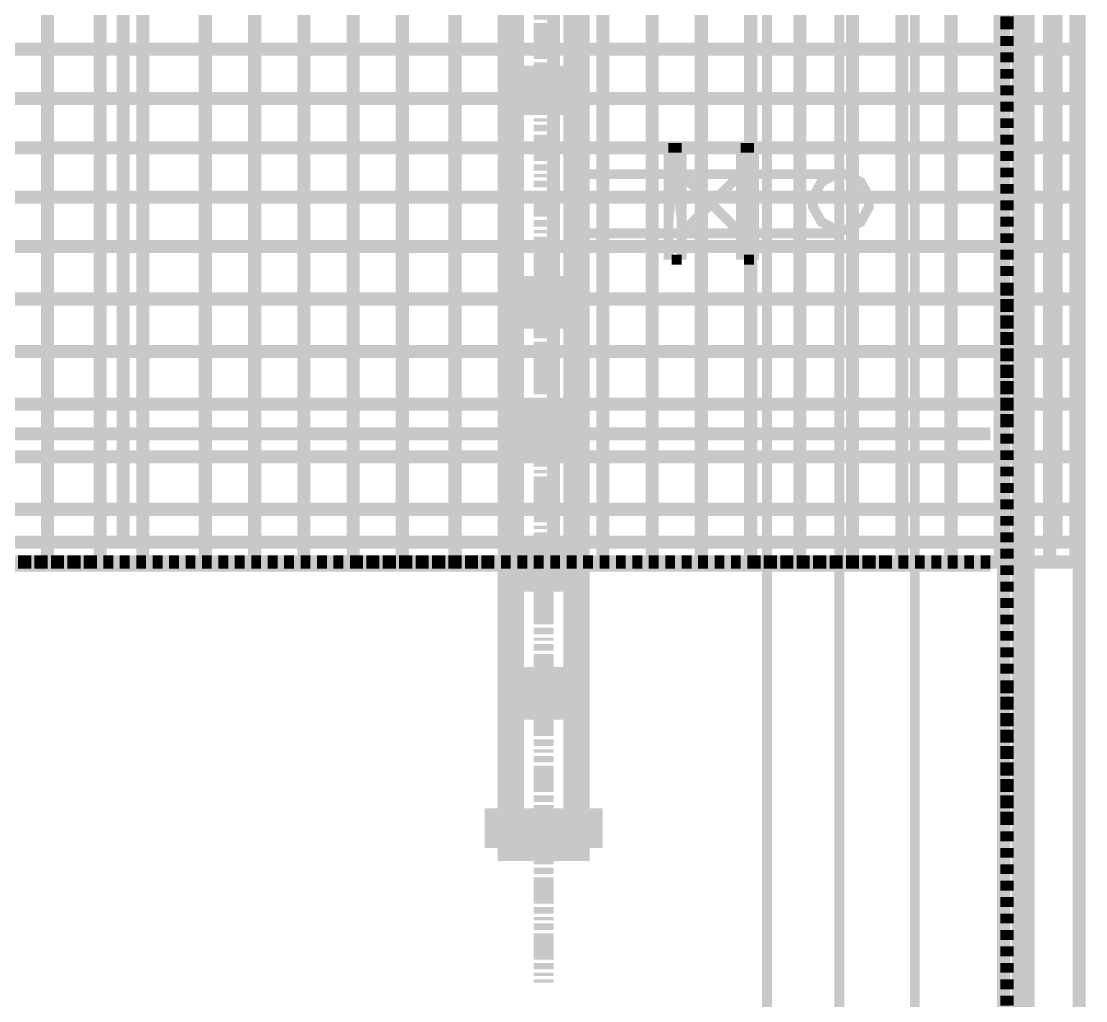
# Model space of a CAD drawing. Extents: x 0.4 to 11.4, y 0.4 to 16.2.
# Drawn here: x 4.298 to 4.838, y 9.002 to 9.499 of the extents above; entities that cross this region are included whole.
import ezdxf

# ---------------------------------------------------------------- set-up
doc = ezdxf.new("R2010")
doc.units = 0
doc.header["$MEASUREMENT"] = 0

msp = doc.modelspace()

# ---------------------------------------------------------------- linework, layer by layer
at = {"color": 0}
for points, const_width in [([(4.8061, 12.6895), (4.8061, 4.64947)], 0.01167), ([(4.67611, 5.46446), (4.67611, 12.4094)], 0.005), ([(4.71278, 5.46446), (4.71278, 12.4094)], 0.005), ([(4.75108, 12.4078), (4.75108, 5.47775)], 0.005), ([(4.79611, 8.70443), (4.79611, 10.3578)], 0.00667), ([(4.83442, 8.70942), (4.83442, 10.3544)], 0.00667), ([(4.35943, 9.22444), (4.35943, 9.88613)], 0.00667), ([(4.83279, 9.22444), (4.83279, 9.88613)], 0.00667), ([(4.33778, 9.87446), (4.33778, 9.22444)], 0.00667), ([(4.39111, 9.87446), (4.39111, 9.22444)], 0.00667), ([(4.41613, 9.87446), (4.41613, 9.22444)], 0.00667), ([(4.44114, 9.87446), (4.44114, 9.22444)], 0.00667), ([(4.4661, 9.87446), (4.4661, 9.22444)], 0.00667), ([(4.4911, 9.87446), (4.4911, 9.22444)], 0.00667), ([(4.51779, 9.87446), (4.51779, 9.22444)], 0.00667), ([(4.54275, 9.87446), (4.54275, 9.22444)], 0.00667), ([(4.56776, 9.87446), (4.56776, 9.22444)], 0.00667), ([(4.59278, 9.87446), (4.59278, 9.22444)], 0.00667), ([(4.61778, 9.87446), (4.61778, 9.22444)], 0.00667), ([(4.64279, 9.87446), (4.64279, 9.22444)], 0.00667), ([(4.66775, 9.87446), (4.66775, 9.22444)], 0.00667), ([(4.69276, 9.87446), (4.69276, 9.22444)], 0.00667), ([(4.71946, 9.87446), (4.71946, 9.22444)], 0.00667), ([(4.74447, 9.87446), (4.74447, 9.22444)], 0.00667), ([(4.76942, 9.87446), (4.76942, 9.22444)], 0.00667), ([(4.79443, 9.87446), (4.79443, 9.22444)], 0.00667), ([(4.81944, 9.87446), (4.81944, 9.22444)], 0.00667), ([(4.82275, 9.23443), (4.82275, 9.87446)], 0.00667), ([(4.31108, 9.86442), (4.31108, 9.22444)], 0.00667), ([(4.54611, 9.09278), (4.54611, 9.72775)], 0.01333), ([(4.57943, 9.42111), (4.57943, 9.72775)], 0.01333), ([(4.56278, 9.50276), (4.56278, 9.50108), (4.56278, 9.49946)], 0.01), ([(4.79779, 9.49447), (4.79779, 9.50108)], 0.00667), ([(4.56278, 9.49778), (4.56278, 9.4961), (4.56278, 9.49447), (4.56278, 9.49278)], 0.01), ([(4.56278, 9.49278), (4.56278, 9.4911), (4.56278, 9.48942), (4.56278, 9.48779), (4.56278, 9.48611)], 0.01), ([(4.79779, 9.48611), (4.79779, 9.4911)], 0.00667), ([(3.70611, 9.48443), (4.35943, 9.48443)], 0.00667), ([(4.33111, 9.48443), (4.83442, 9.48443)], 0.00667), ([(4.56278, 9.48611), (4.56278, 9.48443)], 0.01), ([(4.56278, 9.48281), (4.56278, 9.48112), (4.56278, 9.47944)], 0.01), ([(4.56278, 9.47775), (4.56278, 9.47613)], 0.01), ([(4.79779, 9.47775), (4.79779, 9.48281)], 0.00667), ([(4.56278, 9.47444), (4.56278, 9.47276), (4.56278, 9.47114)], 0.01), ([(4.79779, 9.46946), (4.79779, 9.47444)], 0.00667), ([(4.54611, 9.46946), (4.57943, 9.46946)], 0.01333), ([(4.56278, 9.46946), (4.56278, 9.46778), (4.56278, 9.4661), (4.56278, 9.46446)], 0.01), ([(4.54779, 9.46446), (4.54611, 9.46446)], 0.01), ([(4.55279, 9.46446), (4.55111, 9.46446), (4.54943, 9.46446), (4.54779, 9.46446)], 0.01), ([(4.5561, 9.46446), (4.55447, 9.46446)], 0.01), ([(4.56108, 9.46446), (4.55946, 9.46446), (4.55778, 9.46446)], 0.01), ([(4.56278, 9.46446), (4.56278, 9.46278), (4.56278, 9.4611), (4.56278, 9.45942), (4.56278, 9.45779)], 0.01), ([(4.56446, 9.46446), (4.56278, 9.46446)], 0.01), ([(4.57113, 9.46446), (4.56944, 9.46446), (4.56776, 9.46446), (4.56614, 9.46446), (4.56446, 9.46446)], 0.01), ([(4.57611, 9.46446), (4.57443, 9.46446), (4.57275, 9.46446), (4.57113, 9.46446)], 0.01), ([(4.57943, 9.46446), (4.57781, 9.46446)], 0.01), ([(4.79779, 9.4611), (4.79779, 9.4661)], 0.00667), ([(3.70611, 9.45942), (4.35943, 9.45942)], 0.00667), ([(4.34614, 9.45942), (4.83442, 9.45942)], 0.00667), ([(4.54611, 9.45779), (4.57943, 9.45779)], 0.01333), ([(4.56278, 9.45779), (4.56278, 9.45611)], 0.01), ([(4.79779, 9.45281), (4.79779, 9.45779)], 0.00667), ([(4.56278, 9.45443), (4.56278, 9.45281), (4.56278, 9.45111)], 0.01), ([(4.56278, 9.44943), (4.56278, 9.44775)], 0.01), ([(4.56278, 9.44612), (4.56278, 9.44444), (4.56278, 9.44276)], 0.01), ([(4.57943, 9.0911), (4.57943, 9.44444)], 0.01333), ([(4.79779, 9.44444), (4.79779, 9.44943)], 0.00667), ([(4.56278, 9.44114), (4.56278, 9.43946), (4.56278, 9.43778), (4.56278, 9.43608)], 0.01), ([(4.79779, 9.43608), (4.79779, 9.44114)], 0.00667), ([(4.56278, 9.43608), (4.56278, 9.43446), (4.56278, 9.43278), (4.56278, 9.4311), (4.56278, 9.42947)], 0.01), ([(3.70611, 9.43446), (4.35943, 9.43446)], 0.00667), ([(4.3361, 9.43446), (4.83442, 9.43446)], 0.00667), ([(4.56278, 9.42947), (4.56278, 9.42779)], 0.01), ([(4.62608, 9.43446), (4.62608, 9.37776)], 0.005), ([(4.62608, 9.43446), (4.62944, 9.43446)], 0.005), ([(4.62944, 9.43446), (4.63276, 9.43446)], 0.005), ([(4.63276, 9.43446), (4.63276, 9.37776)], 0.005), ([(4.66276, 9.43446), (4.66276, 9.37776)], 0.005), ([(4.66276, 9.43446), (4.66613, 9.43446)], 0.005), ([(4.66613, 9.43446), (4.66943, 9.43446)], 0.005), ([(4.66943, 9.43446), (4.66943, 9.37776)], 0.005), ([(4.79779, 9.42779), (4.79779, 9.43278)], 0.00667), ([(4.56278, 9.42611), (4.56278, 9.42443), (4.56278, 9.42279)], 0.01), ([(4.56278, 9.42111), (4.56278, 9.41943)], 0.01), ([(4.56278, 9.41775), (4.56278, 9.41613), (4.56278, 9.41444)], 0.01), ([(4.57781, 9.42111), (4.71278, 9.42111)], 0.005), ([(4.63276, 9.39111), (4.66276, 9.42111)], 0.005), ([(4.63276, 9.42111), (4.66276, 9.39111)], 0.005), ([(4.79779, 9.41943), (4.79779, 9.42443)], 0.00667), ([(4.56278, 9.41276), (4.56278, 9.41114), (4.56278, 9.40944), (4.56278, 9.40776)], 0.01), ([(4.79779, 9.41114), (4.79779, 9.41613)], 0.00667), ([(3.70611, 9.40944), (4.35943, 9.40944)], 0.00667), ([(4.33111, 9.40944), (4.83442, 9.40944)], 0.00667), ([(4.56278, 9.40776), (4.56278, 9.40608), (4.56278, 9.40446), (4.56278, 9.40278), (4.56278, 9.4011)], 0.01), ([(4.79779, 9.40278), (4.79779, 9.40776)], 0.00667), ([(4.56278, 9.4011), (4.56278, 9.39947)], 0.01), ([(4.56278, 9.39779), (4.56278, 9.39611), (4.56278, 9.39442)], 0.01), ([(4.79779, 9.39442), (4.79779, 9.39947)], 0.00667), ([(4.56278, 9.39279), (4.56278, 9.39111)], 0.01), ([(4.56278, 9.38943), (4.56278, 9.38781), (4.56278, 9.38613)], 0.01), ([(4.57943, 9.39111), (4.71278, 9.39111)], 0.005), ([(4.79779, 9.38613), (4.79779, 9.39111)], 0.00667), ([(3.70611, 9.38444), (4.35943, 9.38444)], 0.00667), ([(4.33442, 9.38444), (4.83442, 9.38444)], 0.00667), ([(4.56278, 9.38444), (4.56278, 9.38276), (4.56278, 9.38112), (4.56278, 9.37944)], 0.01), ([(4.79779, 9.37776), (4.79779, 9.38276)], 0.00667), ([(4.56278, 9.37944), (4.56278, 9.37776), (4.56278, 9.37608), (4.56278, 9.37446), (4.56278, 9.37278)], 0.01), ([(4.62776, 9.37776), (4.62944, 9.37776)], 0.005), ([(4.62944, 9.37776), (4.63276, 9.37776)], 0.005), ([(4.66444, 9.37776), (4.66613, 9.37776)], 0.005), ([(4.66613, 9.37776), (4.66943, 9.37776)], 0.005), ([(4.56278, 9.37278), (4.56278, 9.3711), (4.56278, 9.36947), (4.56278, 9.36778), (4.56278, 9.3661)], 0.01), ([(4.79779, 9.36947), (4.79779, 9.37446)], 0.00667), ([(4.54611, 9.34944), (4.57943, 9.34944), (4.57943, 9.36279)], 0.01333), ([(4.54611, 9.36279), (4.57943, 9.36279)], 0.01333), ([(4.56278, 9.36442), (4.56278, 9.36279)], 0.01), ([(4.79779, 9.35943), (4.79779, 9.3661)], 0.00667), ([(4.56278, 9.36111), (4.56278, 9.35943), (4.56278, 9.35781)], 0.01), ([(3.70611, 9.35781), (4.35943, 9.35781)], 0.00667), ([(4.32943, 9.35781), (4.83442, 9.35781)], 0.00667), ([(4.54943, 9.35612), (4.54779, 9.35612)], 0.01), ([(4.55447, 9.35612), (4.55279, 9.35612), (4.55111, 9.35612)], 0.01), ([(4.55778, 9.35612), (4.5561, 9.35612)], 0.01), ([(4.56446, 9.35612), (4.56278, 9.35612), (4.56108, 9.35612), (4.55946, 9.35612), (4.55778, 9.35612)], 0.01), ([(4.56278, 9.35612), (4.56278, 9.35444), (4.56278, 9.35275), (4.56278, 9.35113)], 0.01), ([(4.56944, 9.35612), (4.56776, 9.35612), (4.56614, 9.35612), (4.56446, 9.35612)], 0.01), ([(4.57443, 9.35612), (4.57275, 9.35612), (4.57113, 9.35612)], 0.01), ([(4.57781, 9.35612), (4.57611, 9.35612)], 0.01), ([(4.79779, 9.35113), (4.79779, 9.35781)], 0.00667), ([(4.56278, 9.35113), (4.56278, 9.34944), (4.56278, 9.34776), (4.56278, 9.34614), (4.56278, 9.34446)], 0.01), ([(4.79779, 9.34278), (4.79779, 9.34944)], 0.00667), ([(4.56278, 9.34446), (4.56278, 9.34278), (4.56278, 9.3411), (4.56278, 9.33946), (4.56278, 9.33778)], 0.01), ([(4.79779, 9.33442), (4.79779, 9.3411)], 0.00667), ([(4.56278, 9.3361), (4.56278, 9.33442)], 0.01), ([(4.56278, 9.33279), (4.56278, 9.33111), (4.56278, 9.32943)], 0.01), ([(3.70611, 9.33111), (4.35943, 9.33111)], 0.00667), ([(4.32113, 9.33111), (4.83442, 9.33111)], 0.00667), ([(4.56278, 9.32781), (4.56278, 9.32611), (4.56278, 9.32443), (4.56278, 9.32275)], 0.01), ([(4.79779, 9.32611), (4.79779, 9.33279)], 0.00667), ([(4.56278, 9.32275), (4.56278, 9.32112), (4.56278, 9.31944), (4.56278, 9.31776), (4.56278, 9.31614)], 0.01), ([(4.79779, 9.31776), (4.79779, 9.32443)], 0.00667), ([(4.56278, 9.31614), (4.56278, 9.31446), (4.56278, 9.31278), (4.56278, 9.31108), (4.56278, 9.30946)], 0.01), ([(4.79779, 9.30946), (4.79779, 9.31614)], 0.00667), ([(4.56278, 9.30778), (4.56278, 9.3061)], 0.01), ([(4.56278, 9.30447), (4.56278, 9.30279), (4.56278, 9.30111)], 0.01), ([(4.79779, 9.30111), (4.79779, 9.30778)], 0.00667), ([(3.70611, 9.30447), (4.35943, 9.30447)], 0.00667), ([(4.32611, 9.30447), (4.83442, 9.30447)], 0.00667), ([(4.56278, 9.29943), (4.56278, 9.29779)], 0.01), ([(4.54611, 9.29611), (4.57943, 9.29611), (4.57943, 9.28276)], 0.01333), ([(4.56278, 9.29611), (4.56278, 9.29443), (4.56278, 9.29275), (4.56278, 9.29113)], 0.01), ([(4.79779, 9.29275), (4.79779, 9.29943)], 0.00667), ([(4.54779, 9.28944), (4.54611, 9.28944)], 0.01), ([(4.55279, 9.28944), (4.55111, 9.28944), (4.54943, 9.28944)], 0.01), ([(4.5561, 9.28944), (4.55447, 9.28944)], 0.01), ([(4.56278, 9.28944), (4.56108, 9.28944), (4.55946, 9.28944), (4.55778, 9.28944), (4.5561, 9.28944)], 0.01), ([(4.56278, 9.29113), (4.56278, 9.28944), (4.56278, 9.28776), (4.56278, 9.28614), (4.56278, 9.28444)], 0.01), ([(4.56776, 9.28944), (4.56614, 9.28944), (4.56446, 9.28944), (4.56278, 9.28944)], 0.01), ([(4.57275, 9.28944), (4.57113, 9.28944), (4.56944, 9.28944)], 0.01), ([(4.57611, 9.28944), (4.57443, 9.28944)], 0.01), ([(4.57943, 9.28944), (4.57781, 9.28944)], 0.01), ([(3.72444, 9.28944), (4.78944, 9.28944)], 0.00667), ([(4.54611, 9.28276), (4.57943, 9.28276)], 0.01333), ([(4.56278, 9.28444), (4.56278, 9.28276), (4.56278, 9.28108)], 0.01), ([(4.79779, 9.28444), (4.79779, 9.28944)], 0.00667), ([(4.56278, 9.27946), (4.56278, 9.27778)], 0.01), ([(4.79779, 9.2761), (4.79779, 9.28108)], 0.00667), ([(3.70611, 9.27778), (4.35943, 9.27778)], 0.00667), ([(4.31944, 9.27778), (4.83442, 9.27778)], 0.00667), ([(4.56278, 9.2761), (4.56278, 9.27447), (4.56278, 9.27279)], 0.01), ([(4.56278, 9.27111), (4.56278, 9.26942)], 0.01), ([(4.56278, 9.26779), (4.56278, 9.26611), (4.56278, 9.26443), (4.56278, 9.26281)], 0.01), ([(4.79779, 9.26779), (4.79779, 9.27279)], 0.00667), ([(4.56278, 9.26281), (4.56278, 9.26113), (4.56278, 9.25944), (4.56278, 9.25776), (4.56278, 9.25612)], 0.01), ([(4.79779, 9.25944), (4.79779, 9.26443)], 0.00667), ([(4.56278, 9.25612), (4.56278, 9.25444), (4.56278, 9.25276)], 0.01), ([(4.56278, 9.25108), (4.56278, 9.24946)], 0.01), ([(4.79779, 9.25108), (4.79779, 9.25612)], 0.00667), ([(3.70611, 9.25108), (4.35943, 9.25108)], 0.00667), ([(4.31446, 9.25108), (4.83442, 9.25108)], 0.00667), ([(4.56278, 9.24778), (4.56278, 9.2461), (4.56278, 9.24447)], 0.01), ([(4.79779, 9.24278), (4.79779, 9.24778)], 0.00667), ([(4.56278, 9.24278), (4.56278, 9.2411)], 0.01), ([(4.56278, 9.23942), (4.56278, 9.23779), (4.56278, 9.23611), (4.56278, 9.23443)], 0.01), ([(4.56278, 9.23443), (4.56278, 9.23281), (4.56278, 9.23112), (4.56278, 9.22944), (4.56278, 9.22775)], 0.01), ([(4.79779, 9.23443), (4.79779, 9.23942)], 0.00667), ([(4.30111, 9.23443), (4.83442, 9.23443)], 0.00667), ([(4.54611, 9.22944), (4.57943, 9.22944), (4.57943, 9.2161)], 0.01333), ([(4.79779, 9.22613), (4.79779, 9.23112)], 0.00667), ([(4.56278, 9.22775), (4.56278, 9.22613), (4.56278, 9.22444), (4.56278, 9.22276), (4.56278, 9.22114)], 0.01), ([(3.69613, 9.22444), (4.35943, 9.22444)], 0.00667), ([(3.72444, 9.22276), (4.78944, 9.22276)], 0.00667), ([(4.29611, 9.22444), (4.30279, 9.22444)], 0.00667), ([(4.30447, 9.22444), (4.31108, 9.22444)], 0.00667), ([(4.31278, 9.22444), (4.31944, 9.22444)], 0.00667), ([(4.32113, 9.22444), (4.32781, 9.22444)], 0.00667), ([(4.32943, 9.22444), (4.3361, 9.22444)], 0.00667), ([(4.33946, 9.22444), (4.34446, 9.22444)], 0.00667), ([(4.34776, 9.22444), (4.35275, 9.22444)], 0.00667), ([(4.35275, 9.22444), (4.82611, 9.22444)], 0.00667), ([(4.35612, 9.22444), (4.36111, 9.22444)], 0.00667), ([(4.36111, 9.22444), (4.83442, 9.22444)], 0.00667), ([(4.36442, 9.22444), (4.36947, 9.22444)], 0.00667), ([(4.37278, 9.22444), (4.37776, 9.22444)], 0.00667), ([(4.38113, 9.22444), (4.38612, 9.22444)], 0.00667), ([(4.38943, 9.22444), (4.39442, 9.22444)], 0.00667), ([(4.39779, 9.22444), (4.40278, 9.22444)], 0.00667), ([(4.40608, 9.22444), (4.41114, 9.22444)], 0.00667), ([(4.41444, 9.22444), (4.41943, 9.22444)], 0.00667), ([(4.42279, 9.22444), (4.42779, 9.22444)], 0.00667), ([(4.4311, 9.22444), (4.43608, 9.22444)], 0.00667), ([(4.43946, 9.22444), (4.44444, 9.22444)], 0.00667), ([(4.44775, 9.22444), (4.45281, 9.22444)], 0.00667), ([(4.45611, 9.22444), (4.4611, 9.22444)], 0.00667), ([(4.46446, 9.22444), (4.47114, 9.22444)], 0.00667), ([(4.47276, 9.22444), (4.47944, 9.22444)], 0.00667), ([(4.48112, 9.22444), (4.48779, 9.22444)], 0.00667), ([(4.48942, 9.22444), (4.4961, 9.22444)], 0.00667), ([(4.49778, 9.22444), (4.50444, 9.22444)], 0.00667), ([(4.50613, 9.22444), (4.51281, 9.22444)], 0.00667), ([(4.51443, 9.22444), (4.52111, 9.22444)], 0.00667), ([(4.52279, 9.22444), (4.52946, 9.22444)], 0.00667), ([(4.53108, 9.22444), (4.53776, 9.22444)], 0.00667), ([(4.54113, 9.22444), (4.54611, 9.22444)], 0.00667), ([(4.54779, 9.22276), (4.54611, 9.22276)], 0.01), ([(4.55279, 9.22276), (4.55111, 9.22276), (4.54943, 9.22276), (4.54779, 9.22276)], 0.01), ([(4.54943, 9.22444), (4.55447, 9.22444)], 0.00667), ([(4.5561, 9.22276), (4.55447, 9.22276)], 0.01), ([(4.56108, 9.22276), (4.55946, 9.22276), (4.55778, 9.22276)], 0.01), ([(4.55778, 9.22444), (4.56278, 9.22444)], 0.00667), ([(4.56446, 9.22276), (4.56278, 9.22276)], 0.01), ([(4.56278, 9.21946), (4.56278, 9.21778), (4.56278, 9.2161)], 0.01), ([(4.57113, 9.22276), (4.56944, 9.22276), (4.56776, 9.22276), (4.56614, 9.22276), (4.56446, 9.22276)], 0.01), ([(4.56614, 9.22444), (4.57113, 9.22444)], 0.00667), ([(4.57611, 9.22276), (4.57443, 9.22276), (4.57275, 9.22276), (4.57113, 9.22276)], 0.01), ([(4.57443, 9.22444), (4.57943, 9.22444)], 0.00667), ([(4.57943, 9.22276), (4.57781, 9.22276)], 0.01), ([(4.58279, 9.22444), (4.58778, 9.22444)], 0.00667), ([(4.5911, 9.22444), (4.59614, 9.22444)], 0.00667), ([(4.59944, 9.22444), (4.60444, 9.22444)], 0.00667), ([(4.60781, 9.22444), (4.61279, 9.22444)], 0.00667), ([(4.6161, 9.22444), (4.6211, 9.22444)], 0.00667), ([(4.62446, 9.22444), (4.62944, 9.22444)], 0.00667), ([(4.63276, 9.22444), (4.63781, 9.22444)], 0.00667), ([(4.64111, 9.22444), (4.64611, 9.22444)], 0.00667), ([(4.64947, 9.22444), (4.65446, 9.22444)], 0.00667), ([(4.65776, 9.22444), (4.66276, 9.22444)], 0.00667), ([(4.66613, 9.22444), (4.67279, 9.22444)], 0.00667), ([(4.67443, 9.22444), (4.6811, 9.22444)], 0.00667), ([(4.68278, 9.22444), (4.68946, 9.22444)], 0.00667), ([(4.69114, 9.22444), (4.69775, 9.22444)], 0.00667), ([(4.69943, 9.22444), (4.70611, 9.22444)], 0.00667), ([(4.70779, 9.22444), (4.71446, 9.22444)], 0.00667), ([(4.7161, 9.22444), (4.72276, 9.22444)], 0.00667), ([(4.72444, 9.22444), (4.73112, 9.22444)], 0.00667), ([(4.73281, 9.22444), (4.73942, 9.22444)], 0.00667), ([(4.74278, 9.22444), (4.74778, 9.22444)], 0.00667), ([(4.75108, 9.22444), (4.75613, 9.22444)], 0.00667), ([(4.75944, 9.22444), (4.76443, 9.22444)], 0.00667), ([(4.76779, 9.22444), (4.77279, 9.22444)], 0.00667), ([(4.7761, 9.22444), (4.78108, 9.22444)], 0.00667), ([(4.78444, 9.22444), (4.78944, 9.22444)], 0.00667), ([(4.79779, 9.21778), (4.79779, 9.22276)], 0.00667), ([(4.54611, 9.2161), (4.57943, 9.2161)], 0.01333), ([(4.56278, 9.21446), (4.56278, 9.21278)], 0.01), ([(4.79779, 9.20942), (4.79779, 9.21446)], 0.00667), ([(4.56278, 9.2111), (4.56278, 9.20942), (4.56278, 9.20779), (4.56278, 9.20611)], 0.01), ([(4.56278, 9.20611), (4.56278, 9.20443), (4.56278, 9.20281), (4.56278, 9.20111), (4.56278, 9.19943)], 0.01), ([(4.79779, 9.20111), (4.79779, 9.20611)], 0.00667), ([(4.56278, 9.19943), (4.56278, 9.19775), (4.56278, 9.19612), (4.56278, 9.19444), (4.56278, 9.19276)], 0.01), ([(4.56278, 9.19114), (4.56278, 9.18946), (4.56278, 9.18778)], 0.01), ([(4.79779, 9.19276), (4.79779, 9.19775)], 0.00667), ([(4.56278, 9.18608), (4.56278, 9.18446)], 0.01), ([(4.79779, 9.18446), (4.79779, 9.18946)], 0.00667), ([(4.56278, 9.18278), (4.56278, 9.1811), (4.56278, 9.17947)], 0.01), ([(4.56278, 9.17779), (4.56278, 9.17611), (4.56278, 9.17443), (4.56278, 9.17279)], 0.01), ([(4.79779, 9.17611), (4.79779, 9.1811)], 0.00667), ([(4.56278, 9.17279), (4.56278, 9.17111), (4.56278, 9.16943), (4.56278, 9.16775), (4.56278, 9.16613)], 0.01), ([(4.79779, 9.16775), (4.79779, 9.17279)], 0.00667), ([(4.54611, 9.16444), (4.57943, 9.16444), (4.57943, 9.1511)], 0.01333), ([(4.56278, 9.16613), (4.56278, 9.16444)], 0.01), ([(4.56278, 9.16276), (4.56278, 9.16114), (4.56278, 9.15944)], 0.01), ([(4.79779, 9.15776), (4.79779, 9.16444)], 0.00667), ([(4.54943, 9.15776), (4.54779, 9.15776), (4.54611, 9.15776)], 0.01), ([(4.55279, 9.15776), (4.55111, 9.15776)], 0.01), ([(4.55946, 9.15776), (4.55778, 9.15776), (4.5561, 9.15776), (4.55447, 9.15776), (4.55279, 9.15776)], 0.01), ([(4.56446, 9.15776), (4.56278, 9.15776), (4.56108, 9.15776), (4.55946, 9.15776)], 0.01), ([(4.56278, 9.15776), (4.56278, 9.15608)], 0.01), ([(4.56278, 9.15446), (4.56278, 9.15278), (4.56278, 9.1511)], 0.01), ([(4.56944, 9.15776), (4.56776, 9.15776), (4.56614, 9.15776)], 0.01), ([(4.57275, 9.15776), (4.57113, 9.15776)], 0.01), ([(4.57781, 9.15776), (4.57611, 9.15776), (4.57443, 9.15776)], 0.01), ([(4.79779, 9.14947), (4.79779, 9.15608)], 0.00667), ([(4.54611, 9.1511), (4.57943, 9.1511)], 0.01333), ([(4.56278, 9.14947), (4.56278, 9.14779), (4.56278, 9.14611), (4.56278, 9.14442)], 0.01), ([(4.56278, 9.14442), (4.56278, 9.14279), (4.56278, 9.14111), (4.56278, 9.13943), (4.56278, 9.13781)], 0.01), ([(4.79779, 9.14111), (4.79779, 9.14779)], 0.00667), ([(4.56278, 9.13781), (4.56278, 9.13613)], 0.01), ([(4.79779, 9.13276), (4.79779, 9.13943)], 0.00667), ([(4.56278, 9.13444), (4.56278, 9.13276), (4.56278, 9.13112)], 0.01), ([(4.56278, 9.12944), (4.56278, 9.12776)], 0.01), ([(4.79779, 9.12446), (4.79779, 9.13112)], 0.00667), ([(4.56278, 9.12608), (4.56278, 9.12446), (4.56278, 9.12278)], 0.01), ([(4.56278, 9.1211), (4.56278, 9.11947), (4.56278, 9.11778), (4.56278, 9.1161)], 0.01), ([(4.79779, 9.1161), (4.79779, 9.12278)], 0.00667), ([(4.56278, 9.1161), (4.56278, 9.11442), (4.56278, 9.11279), (4.56278, 9.11111), (4.56278, 9.10943)], 0.01), ([(4.79779, 9.10781), (4.79779, 9.11442)], 0.00667), ([(4.56278, 9.10943), (4.56278, 9.10781)], 0.01), ([(4.56278, 9.10612), (4.56278, 9.10444), (4.56278, 9.10275)], 0.01), ([(4.56278, 9.10113), (4.56278, 9.09944)], 0.01), ([(4.79779, 9.09944), (4.79779, 9.10612)], 0.00667), ([(4.5861, 9.07943), (4.5861, 9.09278), (4.53944, 9.09278), (4.53944, 9.07943)], 0.01333), ([(4.56278, 9.09776), (4.56278, 9.09614), (4.56278, 9.09446)], 0.01), ([(4.79779, 9.0911), (4.79779, 9.09776)], 0.00667), ([(4.56278, 9.09278), (4.56278, 9.0911), (4.56278, 9.08946), (4.56278, 9.08778)], 0.01), ([(4.56278, 9.08778), (4.56278, 9.0861), (4.56278, 9.08442), (4.56278, 9.08279), (4.56278, 9.08111)], 0.01), ([(4.79779, 9.08279), (4.79779, 9.08778)], 0.00667), ([(4.5861, 9.07943), (4.53944, 9.07943)], 0.01333), ([(4.56278, 9.08111), (4.56278, 9.07943)], 0.01), ([(4.56278, 9.07781), (4.56278, 9.07611), (4.56278, 9.07443)], 0.01), ([(4.79779, 9.07443), (4.79779, 9.07943)], 0.00667), ([(4.56278, 9.07275), (4.56278, 9.07112)], 0.01), ([(4.56278, 9.06944), (4.56278, 9.06776), (4.56278, 9.06614)], 0.01), ([(4.79779, 9.06614), (4.79779, 9.07112)], 0.00667), ([(4.56278, 9.06446), (4.56278, 9.06278), (4.56278, 9.06108), (4.56278, 9.05946)], 0.01), ([(4.56278, 9.05946), (4.56278, 9.05778), (4.56278, 9.0561), (4.56278, 9.05447), (4.56278, 9.05279)], 0.01), ([(4.79779, 9.05778), (4.79779, 9.06278)], 0.00667), ([(4.56278, 9.05279), (4.56278, 9.05111)], 0.01), ([(4.79779, 9.04943), (4.79779, 9.05447)], 0.00667), ([(4.56278, 9.04943), (4.56278, 9.04779), (4.56278, 9.04611)], 0.01), ([(4.56278, 9.04443), (4.56278, 9.04275)], 0.01), ([(4.56278, 9.04113), (4.56278, 9.03944), (4.56278, 9.03776)], 0.01), ([(4.79779, 9.04113), (4.79779, 9.04611)], 0.00667), ([(4.56278, 9.03614), (4.56278, 9.03444), (4.56278, 9.03276), (4.56278, 9.03108)], 0.01), ([(4.79779, 9.03276), (4.79779, 9.03776)], 0.00667), ([(4.56278, 9.03108), (4.56278, 9.02946), (4.56278, 9.02778), (4.56278, 9.0261), (4.56278, 9.02447)], 0.01), ([(4.56278, 9.02447), (4.56278, 9.02279)], 0.01), ([(4.79779, 9.02447), (4.79779, 9.02946)], 0.00667), ([(4.56278, 9.02111), (4.56278, 9.01942), (4.56278, 9.01779)], 0.01), ([(4.79779, 9.01611), (4.79779, 9.02111)], 0.00667), ([(4.56278, 9.01611), (4.56278, 9.01443)], 0.01), ([(4.56278, 9.01281), (4.56278, 9.01113)], 0.01), ([(4.79779, 9.00776), (4.79779, 9.01281)], 0.00667), ([(4.79779, 8.99946), (4.79779, 9.00444)], 0.00667)]:
    msp.add_lwpolyline(points, dxfattribs=dict(at, const_width=const_width))
for points, const_width in [([(4.34944, 9.23443), (4.34944, 9.87446), (3.70611, 9.87446), (3.70611, 9.23443), (4.34944, 9.23443)], 0.00667), ([(4.56278, 9.49278), (4.56278, 9.49278)], 0.01), ([(4.56278, 9.48611), (4.56278, 9.48611)], 0.01), ([(4.56944, 9.4636), (4.56944, 9.46506), (4.56506, 9.46946), (4.56358, 9.46946), (4.56218, 9.46946), (4.55778, 9.46506), (4.55778, 9.4636), (4.55778, 9.46218), (4.56218, 9.45779), (4.56358, 9.45779), (4.56506, 9.45779), (4.56944, 9.46218), (4.56944, 9.4636)], 0.005), ([(4.54779, 9.46446), (4.54779, 9.46446)], 0.01), ([(4.56278, 9.46446), (4.56278, 9.46446)], 0.01), ([(4.56446, 9.46446), (4.56446, 9.46446)], 0.01), ([(4.57113, 9.46446), (4.57113, 9.46446)], 0.01), ([(4.57943, 9.46446), (4.57943, 9.46446)], 0.01), ([(4.56278, 9.45779), (4.56278, 9.45779)], 0.01), ([(4.56278, 9.43608), (4.56278, 9.43608)], 0.01), ([(4.56278, 9.42947), (4.56278, 9.42947)], 0.01), ([(4.62944, 9.37776), (4.62944, 9.43446), (4.62944, 9.37776)], 0.005), ([(4.66613, 9.37776), (4.66613, 9.43446), (4.66613, 9.37776)], 0.005), ([(4.72775, 9.40696), (4.72775, 9.4095), (4.72364, 9.41699), (4.71615, 9.42111), (4.7136, 9.42111), (4.7111, 9.42111), (4.70361, 9.41699), (4.69943, 9.4095), (4.69943, 9.40696), (4.69943, 9.40446), (4.70361, 9.39697), (4.7111, 9.39279), (4.7136, 9.39279), (4.71615, 9.39279), (4.72364, 9.39697), (4.72775, 9.40446), (4.72775, 9.40696)], 0.005), ([(4.56278, 9.40776), (4.56278, 9.40776)], 0.01), ([(4.56278, 9.4011), (4.56278, 9.4011)], 0.01), ([(4.56278, 9.37944), (4.56278, 9.37944)], 0.01), ([(4.56278, 9.37278), (4.56278, 9.37278)], 0.01), ([(4.56278, 9.3661), (4.56278, 9.3661)], 0.01), ([(4.56278, 9.36442), (4.56278, 9.36442)], 0.01), ([(4.56944, 9.35693), (4.56944, 9.3584), (4.56506, 9.36279), (4.56358, 9.36279), (4.56218, 9.36279), (4.55778, 9.3584), (4.55778, 9.35693), (4.55778, 9.35553), (4.56218, 9.35113), (4.56358, 9.35113), (4.56506, 9.35113), (4.56944, 9.35553), (4.56944, 9.35693)], 0.005), ([(4.54611, 9.35612), (4.54611, 9.35612)], 0.01), ([(4.55778, 9.35612), (4.55778, 9.35612)], 0.01), ([(4.56446, 9.35612), (4.56446, 9.35612)], 0.01), ([(4.57781, 9.35612), (4.57781, 9.35612)], 0.01), ([(4.57943, 9.35612), (4.57943, 9.35612)], 0.01), ([(4.56278, 9.35113), (4.56278, 9.35113)], 0.01), ([(4.56278, 9.34446), (4.56278, 9.34446)], 0.01), ([(4.56278, 9.33778), (4.56278, 9.33778)], 0.01), ([(4.56278, 9.3361), (4.56278, 9.3361)], 0.01), ([(4.56278, 9.32275), (4.56278, 9.32275)], 0.01), ([(4.56278, 9.31614), (4.56278, 9.31614)], 0.01), ([(4.56278, 9.30946), (4.56278, 9.30946)], 0.01), ([(4.56278, 9.30778), (4.56278, 9.30778)], 0.01), ([(4.56944, 9.29025), (4.56944, 9.29172), (4.56506, 9.29611), (4.56358, 9.29611), (4.56218, 9.29611), (4.55778, 9.29172), (4.55778, 9.29025), (4.55778, 9.28885), (4.56218, 9.28444), (4.56358, 9.28444), (4.56506, 9.28444), (4.56944, 9.28885), (4.56944, 9.29025)], 0.005), ([(4.5561, 9.28944), (4.5561, 9.28944)], 0.01), ([(4.56278, 9.29113), (4.56278, 9.29113)], 0.01), ([(4.56278, 9.28944), (4.56278, 9.28944)], 0.01), ([(4.57943, 9.28944), (4.57943, 9.28944)], 0.01), ([(4.56278, 9.28444), (4.56278, 9.28444)], 0.01), ([(4.56278, 9.26281), (4.56278, 9.26281)], 0.01), ([(4.56278, 9.25612), (4.56278, 9.25612)], 0.01), ([(4.56278, 9.23443), (4.56278, 9.23443)], 0.01), ([(4.56944, 9.22364), (4.56944, 9.2251), (4.56506, 9.22944), (4.56358, 9.22944), (4.56218, 9.22944), (4.55778, 9.2251), (4.55778, 9.22364), (4.55778, 9.22217), (4.56218, 9.21778), (4.56358, 9.21778), (4.56506, 9.21778), (4.56944, 9.22217), (4.56944, 9.22364)], 0.005), ([(4.56278, 9.22775), (4.56278, 9.22775)], 0.01), ([(4.54779, 9.22276), (4.54779, 9.22276)], 0.01), ([(4.56278, 9.22114), (4.56278, 9.22114)], 0.01), ([(4.56278, 9.21946), (4.56278, 9.21946)], 0.01), ([(4.56446, 9.22276), (4.56446, 9.22276)], 0.01), ([(4.57113, 9.22276), (4.57113, 9.22276)], 0.01), ([(4.57943, 9.22276), (4.57943, 9.22276)], 0.01), ([(4.56278, 9.20611), (4.56278, 9.20611)], 0.01), ([(4.56278, 9.19943), (4.56278, 9.19943)], 0.01), ([(4.56278, 9.19276), (4.56278, 9.19276)], 0.01), ([(4.56278, 9.19114), (4.56278, 9.19114)], 0.01), ([(4.56278, 9.17279), (4.56278, 9.17279)], 0.01), ([(4.56278, 9.16613), (4.56278, 9.16613)], 0.01), ([(4.56944, 9.15864), (4.56944, 9.1601), (4.56506, 9.16444), (4.56358, 9.16444), (4.56218, 9.16444), (4.55778, 9.1601), (4.55778, 9.15864), (4.55778, 9.15717), (4.56218, 9.15278), (4.56358, 9.15278), (4.56506, 9.15278), (4.56944, 9.15717), (4.56944, 9.15864)], 0.005), ([(4.55279, 9.15776), (4.55279, 9.15776)], 0.01), ([(4.55946, 9.15776), (4.55946, 9.15776)], 0.01), ([(4.57781, 9.15776), (4.57781, 9.15776)], 0.01), ([(4.57943, 9.15776), (4.57943, 9.15776)], 0.01), ([(4.56278, 9.14442), (4.56278, 9.14442)], 0.01), ([(4.56278, 9.13781), (4.56278, 9.13781)], 0.01), ([(4.56278, 9.1161), (4.56278, 9.1161)], 0.01), ([(4.56278, 9.10943), (4.56278, 9.10943)], 0.01), ([(4.56278, 9.08778), (4.56278, 9.08778)], 0.01), ([(4.56278, 9.08111), (4.56278, 9.08111)], 0.01), ([(4.56278, 9.05946), (4.56278, 9.05946)], 0.01), ([(4.56278, 9.05279), (4.56278, 9.05279)], 0.01), ([(4.56278, 9.03108), (4.56278, 9.03108)], 0.01), ([(4.56278, 9.02447), (4.56278, 9.02447)], 0.01)]:
    msp.add_lwpolyline(points, close=True, dxfattribs=dict(at, const_width=const_width))

doc.saveas('drawing.dxf')
